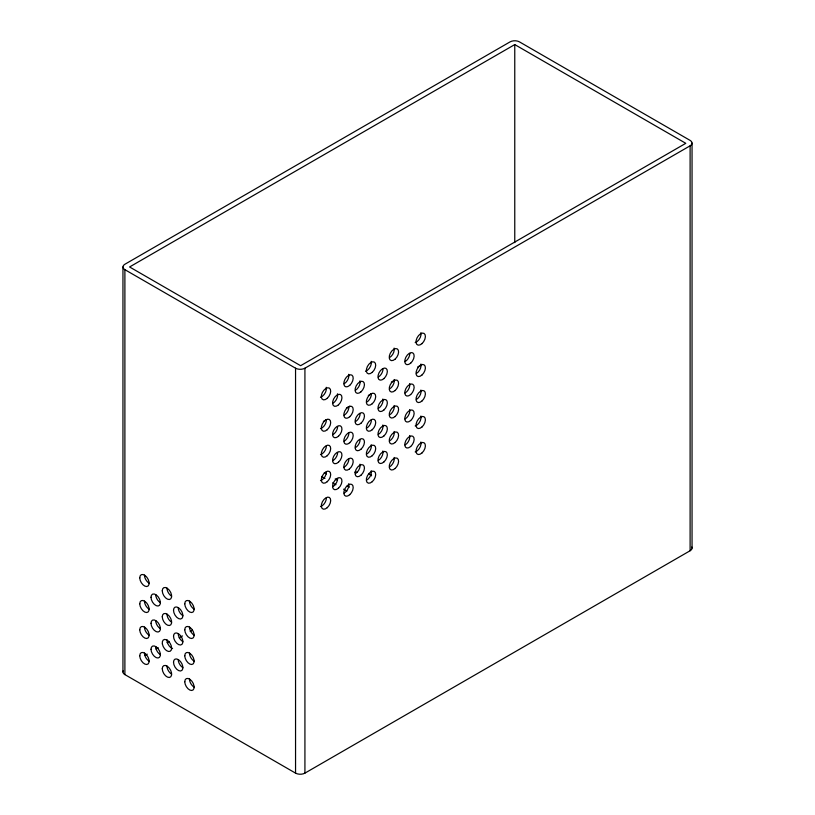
<?xml version="1.0" encoding="UTF-8"?>
<svg xmlns="http://www.w3.org/2000/svg" width="815" height="815" viewBox="0 0 815 815"><rect width="100%" height="100%" fill="white"/><g stroke="black" fill="none" stroke-linecap="round" stroke-linejoin="round"><path stroke-width="1.22" d="M514.764 44.581L129.585 266.963L300.613 365.701L685.792 143.318L514.764 44.581L514.764 242.626M124.889 269.673L295.55 368.197A6.632 3.83 0 0 0 304.922 368.197L690.111 145.814A6.632 3.83 0 0 0 690.111 140.394L519.45 41.871A6.632 3.83 0 0 0 510.078 41.871L124.889 264.254A6.632 3.83 0 0 0 124.889 269.673L124.889 674.606L295.55 773.129A6.632 3.83 0 0 0 304.922 773.129L690.111 550.746A6.632 3.83 0 0 0 691.823 547.048M323.361 421.426L326.652 419.531M346.385 408.132L349.676 406.237M368.309 395.479L371.599 393.574M391.332 382.184L394.623 380.289M417.647 366.995L422.038 364.458M145.019 655.403L147.23 654.129M156.042 649.035L158.253 647.762M167.075 642.668L169.275 641.395M179.198 637.839L182.499 635.934M190.201 631.482L192.401 630.209M324.309 472.608L326.499 473.872M335.24 478.925L337.42 480.178M347.261 485.862L349.441 487.126M321.68 476.51L324.971 478.405M332.642 482.837L335.933 484.742M343.614 489.173L346.905 491.068M692.047 143.104L692.047 548.037M690.111 145.814L690.111 550.746M304.922 368.197L304.922 773.129M295.55 368.197L295.55 773.129M122.953 266.963L122.953 671.896M194.143 609.182A6.632 3.83 60 0 1 189.457 601.062M194.143 635.17A6.632 3.83 60 0 1 189.457 627.051M149.135 661.159A6.632 3.83 60 0 1 144.449 653.039M149.135 635.17A6.632 3.83 60 0 1 144.449 627.051M160.392 654.659A6.632 3.83 60 0 1 155.696 646.539M149.135 609.182A6.632 3.83 60 0 1 144.449 601.062M149.135 583.204A6.632 3.83 60 0 1 144.449 575.084M160.392 602.692A6.632 3.83 60 0 1 155.696 594.573M160.392 628.671A6.632 3.83 60 0 1 155.696 620.551M172.597 648.608A6.632 3.83 60 0 1 166.963 639.744M171.639 674.148A6.632 3.83 60 0 1 166.953 666.028M171.639 622.181A6.632 3.83 60 0 1 166.953 614.062M171.639 596.193A6.632 3.83 60 0 1 166.953 588.073M182.896 615.682A6.632 3.83 60 0 1 178.2 607.562M182.896 641.67A6.632 3.83 60 0 1 178.2 633.55M194.143 661.159A6.632 3.83 60 0 1 189.457 653.039M194.143 687.137A6.632 3.83 60 0 1 189.457 679.017M182.896 667.648A6.632 3.83 60 0 1 178.2 659.529M124.889 674.606A6.632 3.83 0 0 1 123.177 670.908M360.138 413.521A6.632 3.83 -60 0 1 355.452 421.64M348.891 407.021A6.632 3.83 -60 0 1 344.205 415.141M326.387 420.01A6.632 3.83 -60 0 1 320.478 428.649M326.387 445.999A6.632 3.83 -60 0 1 320.478 454.638M337.634 426.51A6.632 3.83 -60 0 1 332.948 434.629M371.396 394.032A6.632 3.83 -60 0 1 366.699 402.152M371.396 420.01A6.632 3.83 -60 0 1 366.699 428.14M360.138 439.499A6.632 3.83 -60 0 1 355.452 447.629M348.891 433.01A6.632 3.83 -60 0 1 344.205 441.129M337.634 452.498A6.632 3.83 -60 0 1 332.948 460.618M371.233 444.695A6.632 3.83 -60 0 1 366.699 454.118M348.881 459.293A6.632 3.83 -60 0 1 343.94 467.25M326.387 471.987A6.632 3.83 -60 0 1 320.478 480.626M332.948 486.606A6.632 3.83 -60 0 0 337.634 478.476A67.879 39.191 -60 0 0 335.729 479.638M326.387 497.965A6.632 3.83 -60 0 1 320.478 506.604M348.728 483.672A6.632 3.83 -60 0 1 344.205 493.095M359.986 464.183A6.632 3.83 -60 0 1 355.452 473.607M371.233 470.673A6.632 3.83 -60 0 1 366.699 480.106M326.224 387.308A6.632 3.83 -60 0 1 320.478 397.251M348.728 374.319A6.632 3.83 -60 0 1 344.205 383.743M371.233 361.32A6.632 3.83 -60 0 1 365.487 371.263M394.124 348.107A6.632 3.83 -60 0 1 389.601 357.53M420.927 332.632A6.632 3.83 -60 0 1 415.181 342.575M383.03 368.9A6.632 3.83 -60 0 1 378.343 377.019M337.481 393.808A6.632 3.83 -60 0 1 332.948 403.231M409.833 353.425A6.632 3.83 -60 0 1 405.147 361.544M394.124 379.505A6.632 3.83 -60 0 1 389.601 388.928M382.877 398.993A6.632 3.83 -60 0 1 378.343 408.417M409.68 383.519A6.632 3.83 -60 0 1 405.147 392.952M420.927 364.03A6.632 3.83 -60 0 1 416.404 373.464M420.927 390.018A6.632 3.83 -60 0 1 416.404 399.442M409.68 409.507A6.632 3.83 -60 0 1 405.147 418.93M394.124 431.471A6.632 3.83 -60 0 1 389.601 440.905M394.124 405.493A6.632 3.83 -60 0 1 389.601 414.916M382.877 450.96A6.632 3.83 -60 0 1 378.343 460.394M394.124 457.46A6.632 3.83 -60 0 1 389.601 466.883M409.68 435.485A6.632 3.83 -60 0 1 405.147 444.919M420.927 415.996A6.632 3.83 -60 0 1 415.181 425.95M420.927 441.985A6.632 3.83 -60 0 1 415.181 451.928M382.877 424.982A6.632 3.83 -60 0 1 378.343 434.405M359.986 380.809A6.632 3.83 -60 0 1 355.452 390.242M354.841 472.231A67.879 39.191 -60 0 1 357.174 472.007M368.502 473.637A67.879 39.191 -60 0 1 371.579 475.125M368.798 473.647A67.879 39.191 -60 0 1 371.457 475.879M139.762 655.739A6.632 3.83 60 0 0 146.792 664.49A6.632 3.83 60 0 0 146.792 655.117A6.632 3.83 60 0 0 139.762 655.739M139.762 629.761A6.632 3.83 60 0 0 146.792 638.502A6.632 3.83 60 0 0 146.792 629.129A6.632 3.83 60 0 0 139.762 629.761M139.762 603.772A6.632 3.83 60 0 0 146.792 612.523A6.632 3.83 60 0 0 146.792 603.141A6.632 3.83 60 0 0 139.762 603.772M139.762 577.784A6.632 3.83 60 0 0 146.792 586.535A6.632 3.83 60 0 0 146.792 577.163A6.632 3.83 60 0 0 139.762 577.784M162.267 668.738A6.632 3.83 60 0 0 169.296 677.479A6.632 3.83 60 0 0 169.296 668.106A6.632 3.83 60 0 0 162.267 668.738M162.358 643.921A6.632 3.83 60 0 0 170.08 651.297A6.632 3.83 60 0 0 168.41 641.161A6.632 3.83 60 0 0 162.358 643.921M162.267 616.761A6.632 3.83 60 0 0 169.296 625.513A6.632 3.83 60 0 0 169.296 616.14A6.632 3.83 60 0 0 162.267 616.761M162.267 590.783A6.632 3.83 60 0 0 169.296 599.524A6.632 3.83 60 0 0 169.296 590.152A6.632 3.83 60 0 0 162.267 590.783M184.771 681.727A6.632 3.83 60 0 0 191.8 690.478A6.632 3.83 60 0 0 191.8 681.096A6.632 3.83 60 0 0 184.771 681.727M184.771 655.739A6.632 3.83 60 0 0 191.8 664.49A6.632 3.83 60 0 0 191.8 655.117A6.632 3.83 60 0 0 184.771 655.739M184.771 629.761A6.632 3.83 60 0 0 191.8 638.502A6.632 3.83 60 0 0 191.8 629.129A6.632 3.83 60 0 0 184.771 629.761M184.771 603.772A6.632 3.83 60 0 0 191.8 612.523A6.632 3.83 60 0 0 191.8 603.141A6.632 3.83 60 0 0 184.771 603.772M151.009 649.249A6.632 3.83 60 0 0 158.049 657.99A6.632 3.83 60 0 0 158.049 648.618A6.632 3.83 60 0 0 151.009 649.249M173.513 662.238A6.632 3.83 60 0 0 180.543 670.99A6.632 3.83 60 0 0 180.543 661.607A6.632 3.83 60 0 0 173.513 662.238M151.009 623.261A6.632 3.83 60 0 0 158.049 632.012A6.632 3.83 60 0 0 158.049 622.629A6.632 3.83 60 0 0 151.009 623.261M173.513 636.25A6.632 3.83 60 0 0 180.543 645.001A6.632 3.83 60 0 0 180.543 635.629A6.632 3.83 60 0 0 173.513 636.25M151.009 597.273A6.632 3.83 60 0 0 158.049 606.024A6.632 3.83 60 0 0 158.049 596.651A6.632 3.83 60 0 0 151.009 597.273M173.513 610.272A6.632 3.83 60 0 0 180.543 619.013A6.632 3.83 60 0 0 180.543 609.64A6.632 3.83 60 0 0 173.513 610.272M327.223 507.694A6.632 3.83 -60 0 0 329.321 497.425A6.632 3.83 -60 0 0 321.477 504.383A6.632 3.83 -60 0 0 327.223 507.694M327.223 481.706A6.632 3.83 -60 0 0 329.321 471.437A6.632 3.83 -60 0 0 321.477 478.395A6.632 3.83 -60 0 0 327.223 481.706M327.223 455.728A6.632 3.83 -60 0 0 329.321 445.459A6.632 3.83 -60 0 0 321.477 452.406A6.632 3.83 -60 0 0 327.223 455.728M327.223 429.739A6.632 3.83 -60 0 0 329.321 419.47A6.632 3.83 -60 0 0 321.477 426.428A6.632 3.83 -60 0 0 327.223 429.739M349.727 494.705A6.632 3.83 -60 0 0 351.825 484.436A6.632 3.83 -60 0 0 343.981 491.384A6.632 3.83 -60 0 0 349.727 494.705M349.472 468.931A6.632 3.83 -60 0 0 352.009 458.56A6.632 3.83 -60 0 0 344.062 465.07A6.632 3.83 -60 0 0 349.472 468.931M349.727 442.728A6.632 3.83 -60 0 0 351.825 432.459A6.632 3.83 -60 0 0 343.981 439.417A6.632 3.83 -60 0 0 349.727 442.728M349.727 416.75A6.632 3.83 -60 0 0 351.825 406.481A6.632 3.83 -60 0 0 343.981 413.429A6.632 3.83 -60 0 0 349.727 416.75M372.231 481.706A6.632 3.83 -60 0 0 374.329 471.437A6.632 3.83 -60 0 0 366.485 478.395A6.632 3.83 -60 0 0 372.231 481.706M372.231 455.728A6.632 3.83 -60 0 0 374.329 445.459A6.632 3.83 -60 0 0 366.485 452.406A6.632 3.83 -60 0 0 372.231 455.728M372.231 429.739A6.632 3.83 -60 0 0 374.329 419.47A6.632 3.83 -60 0 0 366.485 426.428A6.632 3.83 -60 0 0 372.231 429.739M372.231 403.751A6.632 3.83 -60 0 0 374.329 393.482A6.632 3.83 -60 0 0 366.485 400.44A6.632 3.83 -60 0 0 372.231 403.751M338.48 488.205A6.632 3.83 -60 0 0 340.578 477.936A6.632 3.83 -60 0 0 332.734 484.894A6.632 3.83 -60 0 0 338.48 488.205M360.974 475.216A6.632 3.83 -60 0 0 363.082 464.947A6.632 3.83 -60 0 0 355.238 471.895A6.632 3.83 -60 0 0 360.974 475.216M338.48 462.217A6.632 3.83 -60 0 0 340.578 451.948A6.632 3.83 -60 0 0 332.734 458.906A6.632 3.83 -60 0 0 338.48 462.217M360.974 449.228A6.632 3.83 -60 0 0 363.082 438.959A6.632 3.83 -60 0 0 355.238 445.917A6.632 3.83 -60 0 0 360.974 449.228M338.48 436.239A6.632 3.83 -60 0 0 340.578 425.97A6.632 3.83 -60 0 0 332.734 432.918A6.632 3.83 -60 0 0 338.48 436.239M360.974 423.24A6.632 3.83 -60 0 0 363.082 412.971A6.632 3.83 -60 0 0 355.238 419.929A6.632 3.83 -60 0 0 360.974 423.24M327.223 398.341A6.632 3.83 -60 0 0 329.321 388.072A6.632 3.83 -60 0 0 321.477 395.031A6.632 3.83 -60 0 0 327.223 398.341M349.727 385.352A6.632 3.83 -60 0 0 351.825 375.083A6.632 3.83 -60 0 0 343.981 382.031A6.632 3.83 -60 0 0 349.727 385.352M372.231 372.353A6.632 3.83 -60 0 0 374.329 362.084A6.632 3.83 -60 0 0 366.485 369.042A6.632 3.83 -60 0 0 372.231 372.353M338.48 404.841A6.632 3.83 -60 0 0 340.578 394.572A6.632 3.83 -60 0 0 332.734 401.52A6.632 3.83 -60 0 0 338.48 404.841M360.974 391.842A6.632 3.83 -60 0 0 363.082 381.573A6.632 3.83 -60 0 0 355.238 388.531A6.632 3.83 -60 0 0 360.974 391.842M395.122 468.493A6.632 3.83 -60 0 0 397.221 458.224A6.632 3.83 -60 0 0 389.387 465.182A6.632 3.83 -60 0 0 395.122 468.493M395.122 442.504A6.632 3.83 -60 0 0 397.221 432.235A6.632 3.83 -60 0 0 389.387 439.193A6.632 3.83 -60 0 0 395.122 442.504M395.122 416.526A6.632 3.83 -60 0 0 397.221 406.257A6.632 3.83 -60 0 0 389.387 413.205A6.632 3.83 -60 0 0 395.122 416.526M395.122 390.538A6.632 3.83 -60 0 0 397.221 380.269A6.632 3.83 -60 0 0 389.387 387.227A6.632 3.83 -60 0 0 395.122 390.538M383.875 461.993A6.632 3.83 -60 0 0 385.974 451.724A6.632 3.83 -60 0 0 378.129 458.682A6.632 3.83 -60 0 0 383.875 461.993M383.875 436.015A6.632 3.83 -60 0 0 385.974 425.746A6.632 3.83 -60 0 0 378.129 432.694A6.632 3.83 -60 0 0 383.875 436.015M383.875 410.027A6.632 3.83 -60 0 0 385.974 399.757A6.632 3.83 -60 0 0 378.129 406.716A6.632 3.83 -60 0 0 383.875 410.027M395.122 359.14A6.632 3.83 -60 0 0 397.221 348.871A6.632 3.83 -60 0 0 389.387 355.829A6.632 3.83 -60 0 0 395.122 359.14M383.875 378.629A6.632 3.83 -60 0 0 385.974 368.36A6.632 3.83 -60 0 0 378.129 375.318A6.632 3.83 -60 0 0 383.875 378.629M421.926 453.018A6.632 3.83 -60 0 0 424.024 442.749A6.632 3.83 -60 0 0 416.18 449.707A6.632 3.83 -60 0 0 421.926 453.018M421.926 427.029A6.632 3.83 -60 0 0 424.024 416.76A6.632 3.83 -60 0 0 416.18 423.719A6.632 3.83 -60 0 0 421.926 427.029M421.926 401.051A6.632 3.83 -60 0 0 424.024 390.782A6.632 3.83 -60 0 0 416.18 397.73A6.632 3.83 -60 0 0 421.926 401.051M421.926 375.063A6.632 3.83 -60 0 0 424.024 364.794A6.632 3.83 -60 0 0 416.18 371.752A6.632 3.83 -60 0 0 421.926 375.063M410.679 446.518A6.632 3.83 -60 0 0 412.777 436.249A6.632 3.83 -60 0 0 404.933 443.207A6.632 3.83 -60 0 0 410.679 446.518M410.679 420.54A6.632 3.83 -60 0 0 412.777 410.271A6.632 3.83 -60 0 0 404.933 417.219A6.632 3.83 -60 0 0 410.679 420.54M410.679 394.552A6.632 3.83 -60 0 0 412.777 384.283A6.632 3.83 -60 0 0 404.933 391.241A6.632 3.83 -60 0 0 410.679 394.552M421.926 343.665A6.632 3.83 -60 0 0 424.024 333.396A6.632 3.83 -60 0 0 416.18 340.354A6.632 3.83 -60 0 0 421.926 343.665M410.679 363.154A6.632 3.83 -60 0 0 412.777 352.885A6.632 3.83 -60 0 0 404.933 359.843A6.632 3.83 -60 0 0 410.679 363.154"/></g></svg>
